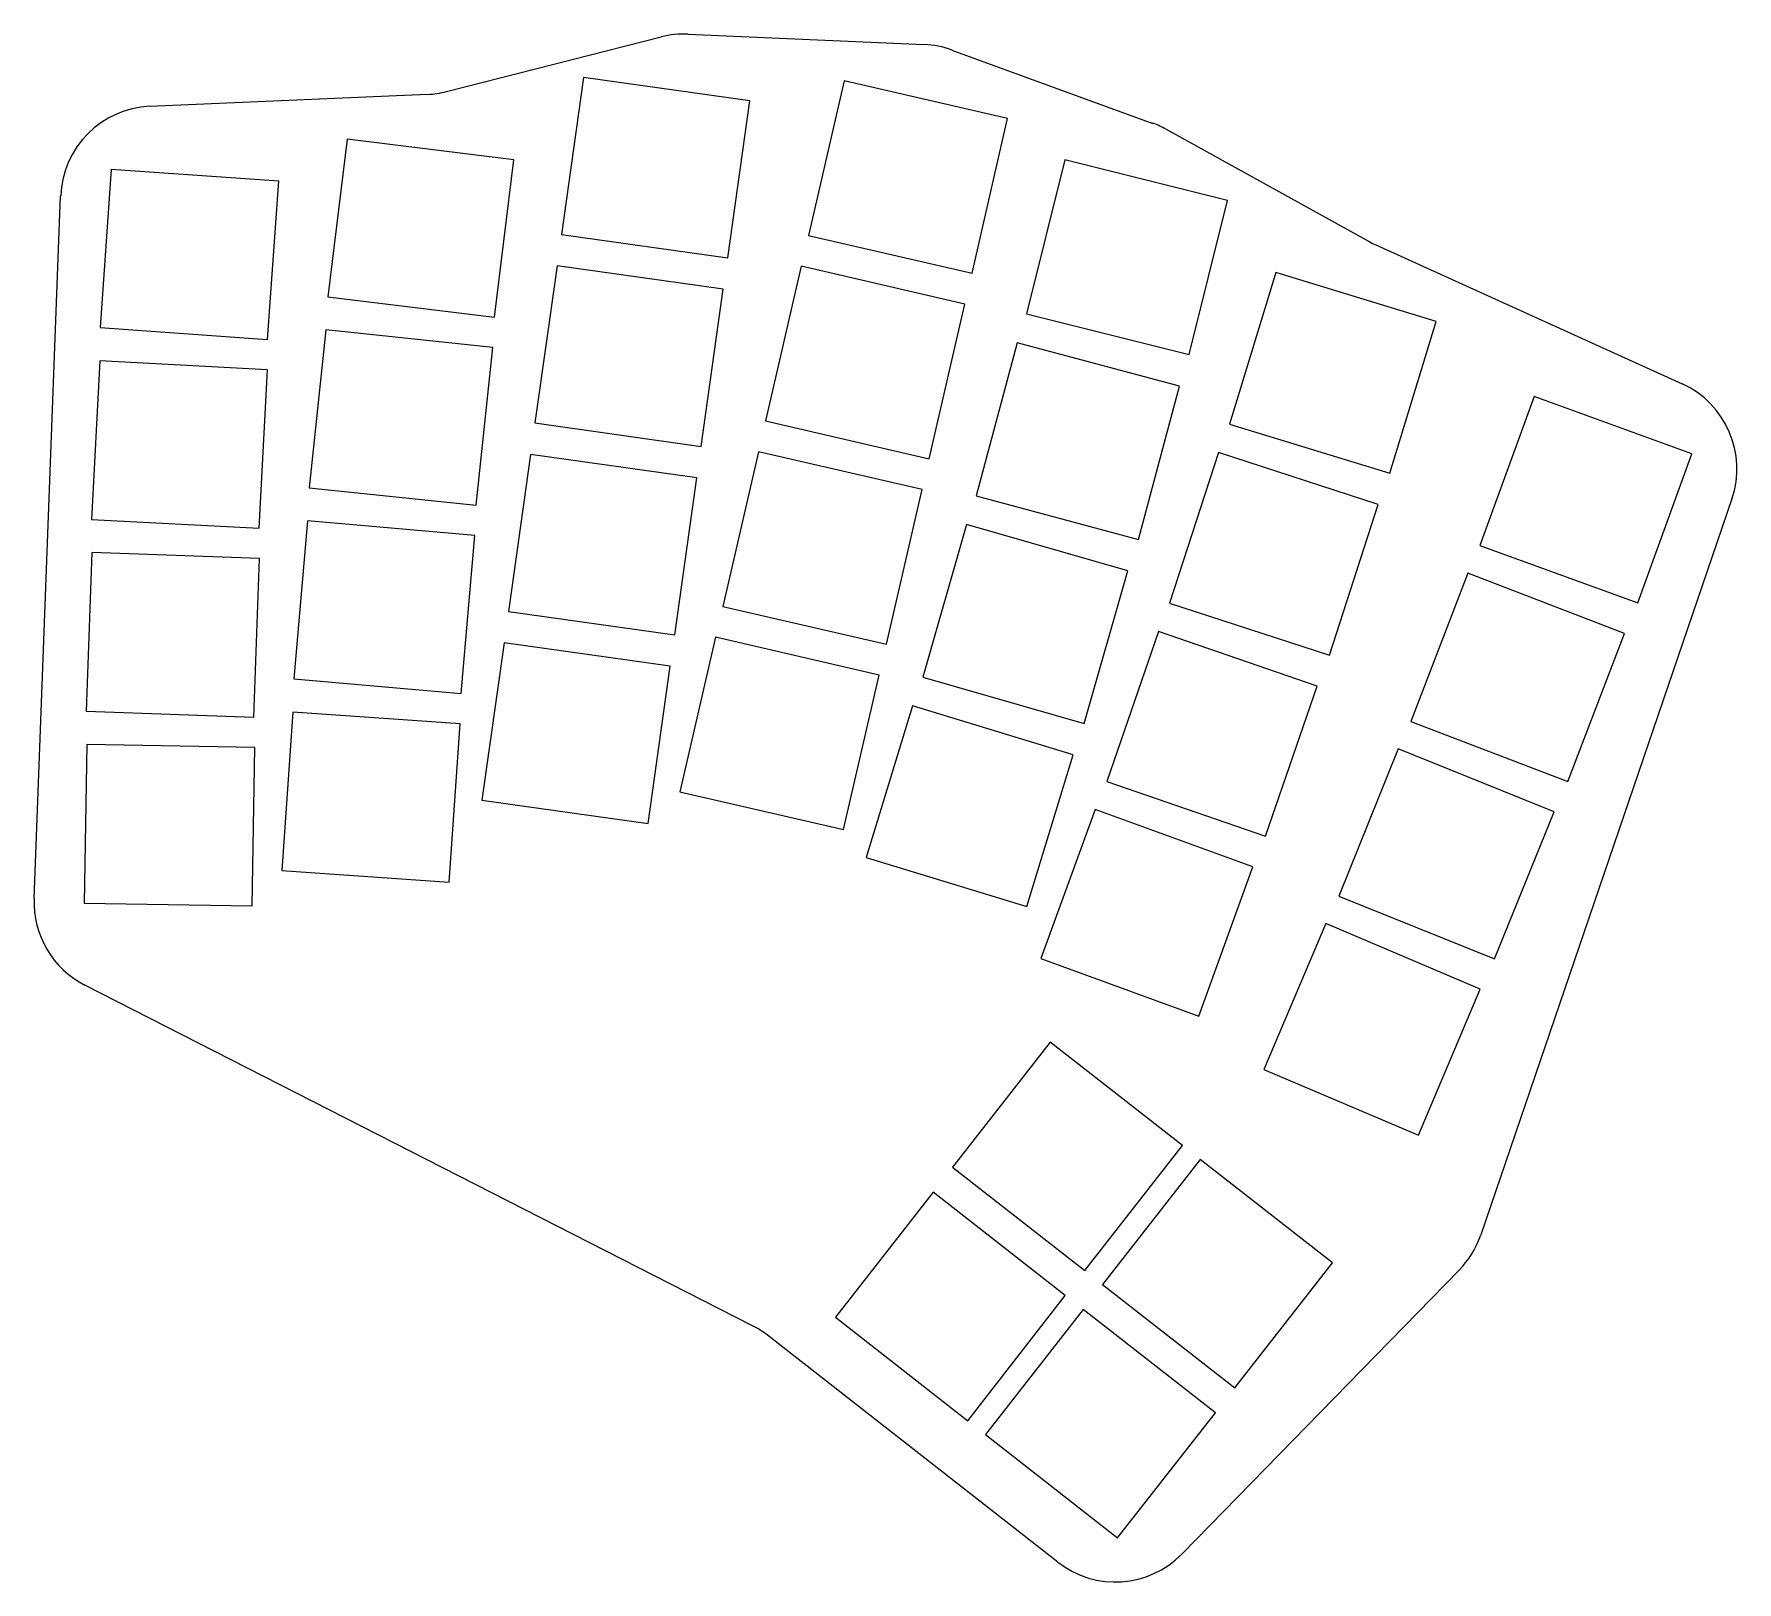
# Model space of a CAD drawing. Header units: millimetres. Extents: x -15 to 168, y -81 to 85.
import ezdxf

# ---------------------------------------------------------------- set-up
doc = ezdxf.new("R2010")
doc.units = ezdxf.units.MM

msp = doc.modelspace()

# ---------------------------------------------------------------- linework, layer by layer
for p, q in [((29.7, 78.61), (52.69, 84.46)), ((55.6, 84.76), (80.88, 83.65)), ((83.87, 83.05), (105.41, 75.2)), ((44.38, 80.13), (42.01, 63.3)), ((62.2, 77.63), (44.38, 80.13)), ((72.31, 79.76), (68.48, 63.2)), ((89.84, 75.71), (72.31, 79.76)), ((-2.1, 77.03), (27.67, 78.31)), ((59.84, 60.79), (62.2, 77.63)), ((86.02, 59.15), (89.84, 75.71)), ((19.04, 73.49), (16.96, 56.62)), ((36.9, 71.3), (19.04, 73.49)), ((106.82, 74.56), (128.58, 62.53)), ((34.83, 54.43), (36.9, 71.3)), ((95.96, 71.29), (91.85, 54.79)), ((113.42, 66.93), (95.96, 71.29)), ((-6.25, 70.26), (-7.44, 53.31)), ((11.71, 69.01), (-6.25, 70.26)), ((10.52, 52.05), (11.71, 69.01)), ((-14.51, -7.86), (-11.67, 67.42)), ((109.31, 50.44), (113.42, 66.93)), ((42.01, 63.3), (59.84, 60.79)), ((68.48, 63.2), (86.02, 59.15)), ((129.29, 62.17), (162.14, 47.29)), ((41.54, 59.93), (39.17, 43.1)), ((59.36, 57.43), (41.54, 59.93)), ((67.72, 59.88), (63.89, 43.32)), ((85.26, 55.84), (67.72, 59.88)), ((118.57, 59.23), (113.6, 42.97)), ((135.78, 53.97), (118.57, 59.23)), ((16.96, 56.62), (34.83, 54.43)), ((57, 40.59), (59.36, 57.43)), ((81.43, 39.27), (85.26, 55.84)), ((91.85, 54.79), (109.31, 50.44)), ((-7.44, 53.31), (10.52, 52.05)), ((16.74, 53.07), (14.96, 36.16)), ((34.64, 51.19), (16.74, 53.07)), ((130.81, 37.71), (135.78, 53.97)), ((32.86, 34.28), (34.64, 51.19)), ((90.86, 51.7), (86.46, 35.28)), ((108.25, 47.04), (90.86, 51.7)), ((-7.47, 49.74), (-8.36, 32.77)), ((10.5, 48.8), (-7.47, 49.74)), ((9.61, 31.83), (10.5, 48.8)), ((103.85, 30.62), (108.25, 47.04)), ((146.27, 45.94), (140.46, 29.96)), ((163.19, 39.78), (146.27, 45.94)), ((39.17, 43.1), (57, 40.59)), ((63.89, 43.32), (81.43, 39.27)), ((113.6, 42.97), (130.81, 37.71)), ((38.7, 39.73), (36.33, 22.9)), ((56.52, 37.22), (38.7, 39.73)), ((63.13, 40.01), (59.3, 23.44)), ((80.67, 35.96), (63.13, 40.01)), ((112.45, 39.93), (107.2, 23.77)), ((129.57, 34.37), (112.45, 39.93)), ((157.37, 23.81), (163.19, 39.78)), ((54.16, 20.39), (56.52, 37.22)), ((14.96, 36.16), (32.86, 34.28)), ((76.84, 19.39), (80.67, 35.96)), ((86.46, 35.28), (103.85, 30.62)), ((167.47, 34.95), (140.54, -43.91)), ((124.32, 18.2), (129.57, 34.37)), ((-8.36, 32.77), (9.61, 31.83)), ((14.8, 32.6), (13.32, 15.67)), ((32.73, 31.03), (14.8, 32.6)), ((31.25, 14.1), (32.73, 31.03)), ((85.42, 32.2), (80.74, 15.86)), ((102.73, 27.24), (85.42, 32.2)), ((-8.34, 29.21), (-8.94, 12.22)), ((9.65, 28.58), (-8.34, 29.21)), ((140.46, 29.96), (157.37, 23.81)), ((9.05, 11.59), (9.65, 28.58)), ((98.04, 10.9), (102.73, 27.24)), ((139.15, 26.99), (133.06, 11.12)), ((155.96, 20.54), (139.15, 26.99)), ((107.2, 23.77), (124.32, 18.2)), ((36.33, 22.9), (54.16, 20.39)), ((59.3, 23.44), (76.84, 19.39)), ((58.54, 20.13), (54.71, 3.57)), ((76.08, 16.08), (58.54, 20.13)), ((106, 20.75), (100.47, 4.67)), ((123.02, 14.89), (106, 20.75)), ((149.87, 4.67), (155.96, 20.54)), ((35.86, 19.53), (33.49, 2.69)), ((53.68, 17.02), (35.86, 19.53)), ((51.32, 0.19), (53.68, 17.02)), ((13.32, 15.67), (31.25, 14.1)), ((72.25, -0.48), (76.08, 16.08)), ((80.74, 15.86), (98.04, 10.9)), ((117.49, -1.19), (123.02, 14.89)), ((79.65, 12.8), (74.68, -3.46)), ((96.86, 7.54), (79.65, 12.8)), ((-8.94, 12.22), (9.05, 11.59)), ((13.21, 12.11), (12.03, -4.85)), ((31.17, 10.85), (13.21, 12.11)), ((133.06, 11.12), (149.87, 4.67)), ((29.99, -6.11), (31.17, 10.85)), ((-8.85, 8.66), (-9.15, -8.34)), ((9.15, 8.34), (-8.85, 8.66)), ((8.85, -8.66), (9.15, 8.34)), ((91.89, -8.72), (96.86, 7.54)), ((131.71, 8.17), (125.34, -7.6)), ((148.4, 1.42), (131.71, 8.17)), ((100.47, 4.67), (117.49, -1.19)), ((33.49, 2.69), (51.32, 0.19)), ((54.71, 3.57), (72.25, -0.48)), ((99.22, 1.68), (93.4, -14.3)), ((116.13, -4.48), (99.22, 1.68)), ((142.03, -14.34), (148.4, 1.42)), ((74.68, -3.46), (91.89, -8.72)), ((12.03, -4.85), (29.99, -6.11)), ((110.32, -20.45), (116.13, -4.48)), ((-9.15, -8.34), (8.85, -8.66)), ((125.34, -7.6), (142.03, -14.34)), ((123.93, -10.52), (117.29, -26.17)), ((140.5, -17.56), (123.93, -10.52)), ((93.4, -14.3), (110.32, -20.45)), ((62.49, -53.63), (-9.06, -17.15)), ((133.86, -33.21), (140.5, -17.56)), ((94.4, -23.25), (83.93, -36.65)), ((108.58, -34.33), (94.4, -23.25)), ((117.29, -26.17), (133.86, -33.21)), ((98.12, -47.73), (108.58, -34.33)), ((110.48, -35.81), (100.01, -49.21)), ((124.66, -46.89), (110.48, -35.81)), ((83.93, -36.65), (98.12, -47.73)), ((81.84, -39.33), (71.37, -52.72)), ((96.02, -50.41), (81.84, -39.33)), ((114.19, -60.29), (124.66, -46.89)), ((100.01, -49.21), (114.19, -60.29)), ((138.23, -47.67), (108.53, -78.08)), ((85.56, -63.81), (96.02, -50.41)), ((71.37, -52.72), (85.56, -63.81)), ((97.92, -51.89), (87.45, -65.28)), ((112.1, -62.97), (97.92, -51.89)), ((95.22, -78.97), (64.1, -54.66)), ((101.63, -76.36), (112.1, -62.97)), ((87.45, -65.28), (101.63, -76.36))]:
    msp.add_line(p, q)
for centre, start, end in [((55.16, 74.77), 87.4936, 104.2757), ((80.45, 73.66), 69.9643, 87.4936), ((27.24, 88.3), 272.4614, 284.2757), ((-1.67, 67.04), 92.4614, 177.8364), ((101.99, 65.81), 61.0644, 69.9643), ((133.42, 71.28), 241.0644, 245.6188), ((158.01, 38.18), 341.1473, 65.6188), ((-4.52, -8.24), 177.8364, 242.9835), ((131.08, -40.68), 315.6674, 341.1473), ((57.95, -62.54), 52, 62.9835), ((101.38, -71.09), 232, 315.6674)]:
    msp.add_arc(centre, 10, start, end)

doc.saveas('drawing.dxf')
